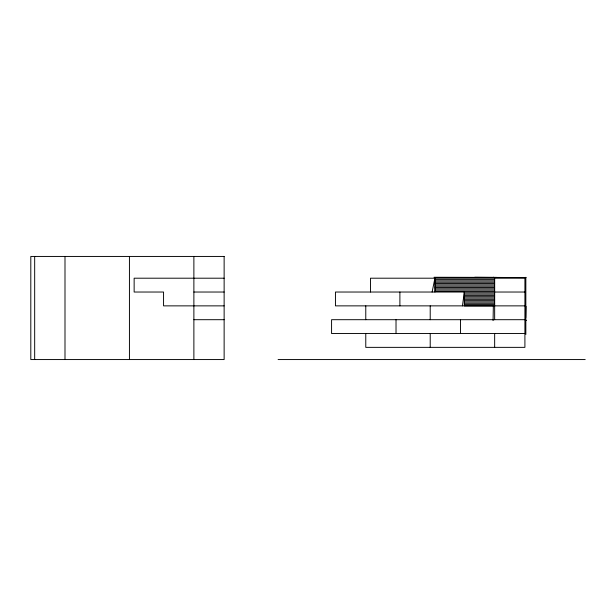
<?xml version="1.0" encoding="UTF-8"?>
<svg xmlns="http://www.w3.org/2000/svg" width="616" height="616" viewBox="0 0 616 616"><rect width="100%" height="100%" fill="white"/><g stroke="black" fill="none" stroke-linecap="round" stroke-linejoin="round"><path stroke-width="0.92" d="M525.748 317.771L525.979 306.398L525.664 306.622M462.439 305.867L464.333 292.03L335.45 292.03L335.45 305.867L524.909 305.867M432.116 292.03L434.919 278.201L434.919 292.03M493.07 320.628L493.347 305.867M496.704 277.408L433.987 277.269M224.132 278.201L134.142 278.201L134.142 292.03L163.556 292.03L163.556 305.867L224.132 305.867M434.919 279.61L494.656 279.61M434.919 280.919L494.656 280.919M434.919 282.236L494.656 282.236M434.919 283.553L494.656 283.553M434.919 284.869L494.656 284.869M434.919 286.186L494.656 286.186M434.919 287.495L494.656 287.495M434.919 288.812L494.656 288.812M434.919 290.128L494.656 290.128M434.919 291.445L494.656 291.445M193.878 292.03L224.132 292.03M494.656 292.03L524.909 292.03M464.333 292.762L494.656 292.762M464.333 294.078L494.656 294.078M464.333 295.387L494.656 295.387M464.333 296.704L494.656 296.704M464.333 298.021L494.656 298.021M464.333 299.338L494.656 299.338M464.333 300.654L494.656 300.654M464.333 301.963L494.656 301.963M464.333 303.28L494.656 303.28M464.333 304.597L494.656 304.597M193.878 319.696L224.132 319.696M524.909 319.696L331.577 319.696L331.577 333.533L524.909 333.533M278.093 359.559L585.2 359.559M494.656 305.89L464.333 305.867L464.333 292.03M474.743 277.269L526.087 277.608L525.841 277.269L525.841 334.457M494.656 278.201L494.656 319.696M494.656 333.533L494.656 347.362M460.468 319.696L460.468 333.533M430.214 305.867L430.214 319.696M430.214 333.533L430.214 347.362M399.892 292.03L399.892 305.867M396.019 319.696L396.019 333.533M370.478 292.03L370.478 278.201L524.909 278.201L524.909 347.362L365.773 347.362L365.773 333.533M365.773 305.867L365.773 319.696M193.878 256.441L193.878 359.559M129.437 256.441L129.437 359.559M64.996 256.441L64.996 359.559M34.673 256.441L34.673 359.559M493.732 277.269L493.485 277.608L493.732 277.269M526.087 320.281L525.664 320.459L526.087 320.281M224.132 256.441L30.8 256.441L30.8 359.559L224.132 359.559L224.132 256.441"/></g></svg>
